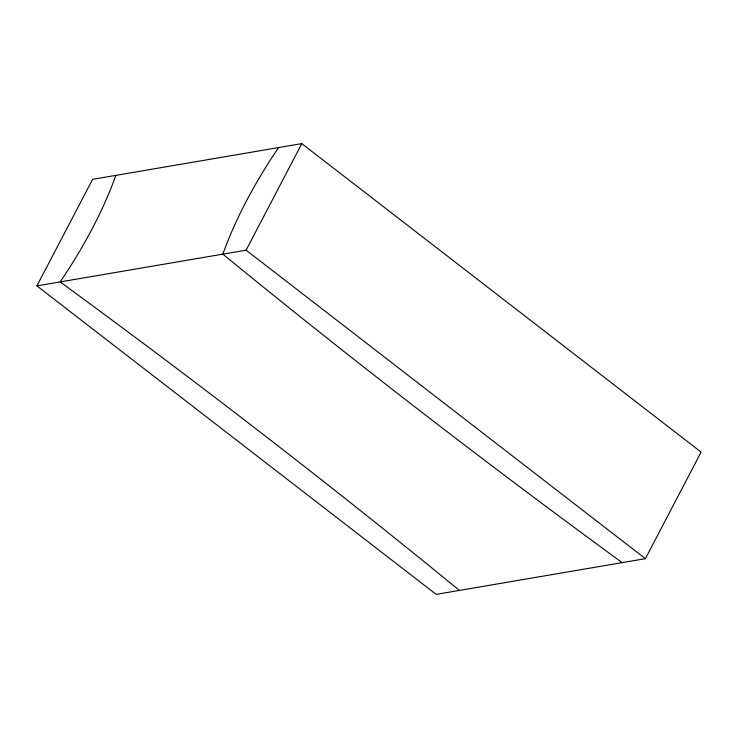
<?xml version="1.0" encoding="UTF-8"?>
<svg xmlns="http://www.w3.org/2000/svg" width="738" height="738" viewBox="0 0 738 738"><rect width="100%" height="100%" fill="white"/><g stroke="black" fill="none" stroke-linecap="round" stroke-linejoin="round"><path stroke-width="1.11" d="M36.9 285.892L92.61 179.334L301.814 143.615L701.1 452.108L645.39 558.666L436.186 594.385L36.9 285.892L246.114 250.173L645.39 558.666M246.114 250.173L301.814 143.615M459.423 590.418A4418.48 1626.552 27.6 0 0 60.147 281.925A246.787 99.87 -52.3 0 0 115.857 175.367M622.143 562.633A4418.48 1626.552 27.6 0 1 222.867 254.14A246.787 99.87 -52.3 0 1 278.577 147.582"/></g></svg>
